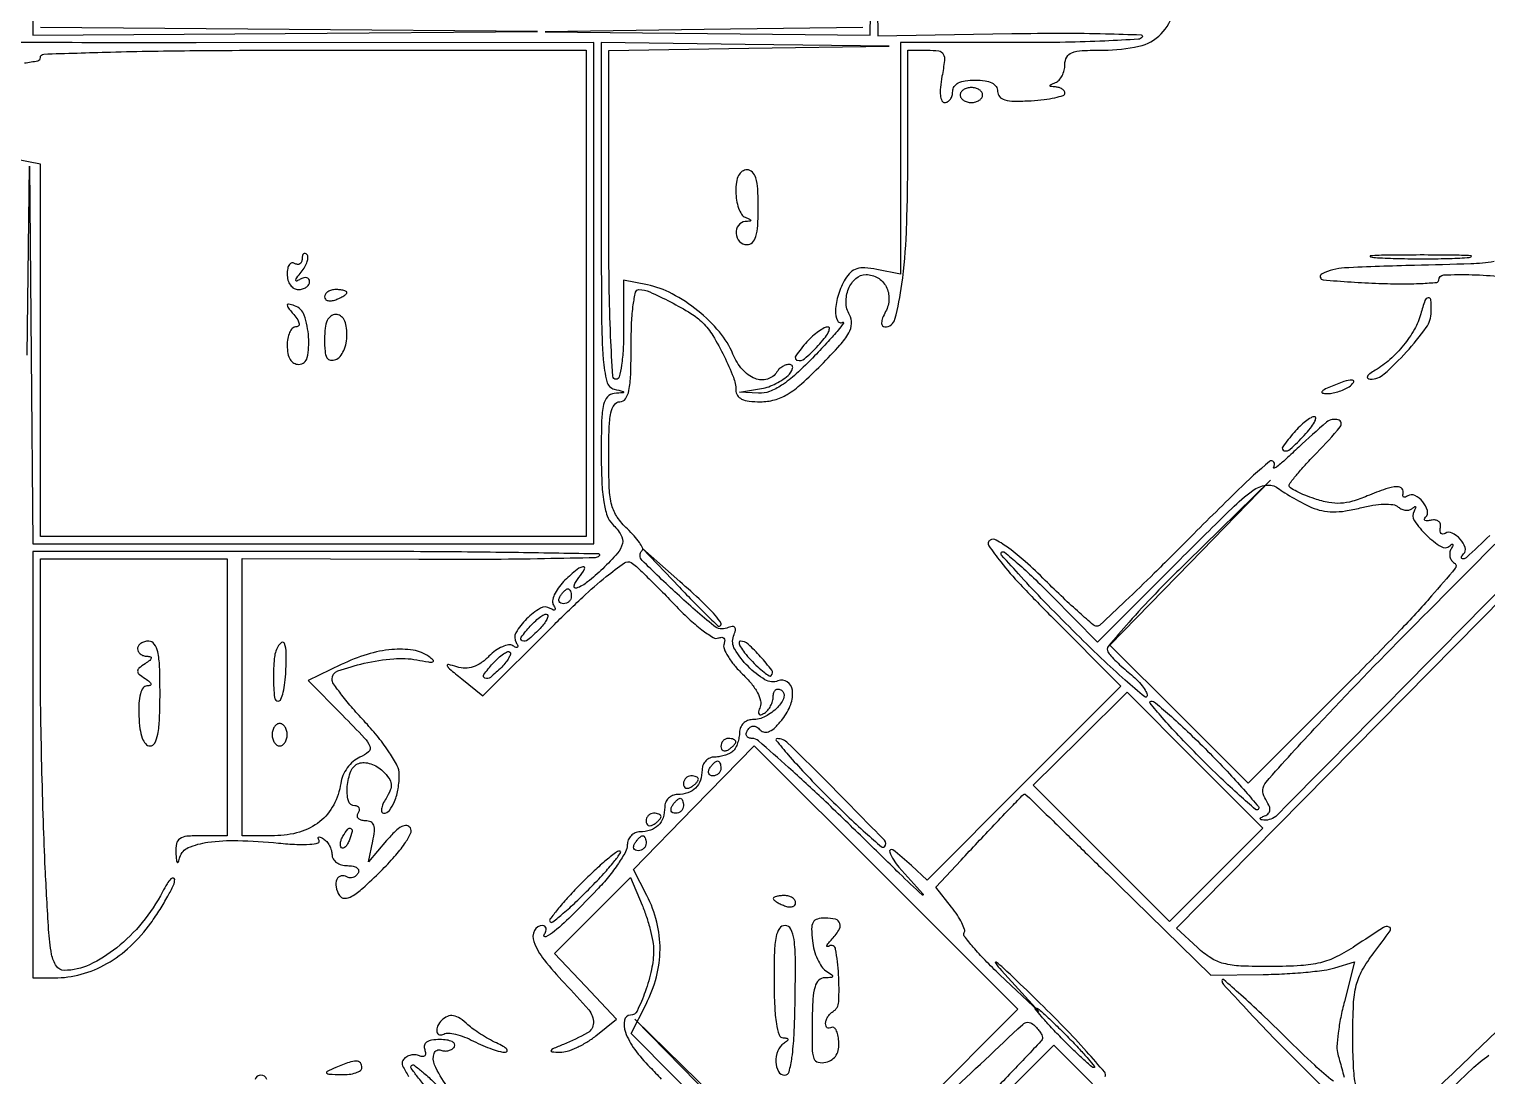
# Model space of a CAD drawing. Extents: x 23 to 255, y 40 to 184.
# Drawn here: x 157.99 to 174.48, y 122.66 to 134.5 of the extents above; entities that cross this region are included whole.
import ezdxf

# ---------------------------------------------------------------- set-up
doc = ezdxf.new("R2010")
doc.units = 0
doc.header["$MEASUREMENT"] = 0

msp = doc.modelspace()

# ---------------------------------------------------------------- linework, layer by layer
for points in [[(207.919475, 175.632891, 0.000007), (191.762556, 175.634099, 0.00002), (173.0434, 175.634494, 0.000013), (151.49745, 175.633531), (95.9364, 175.6296)], [(167.573584, 135.885059), (167.5926, 134.422019), (169.107461, 134.446859, -0.003889), (169.685667, 134.451843, -0.006751), (170.165772, 134.445765, -0.002173), (170.569518, 134.433444, -0.576257), (170.582969, 134.40825, -0.244914), (170.539709, 134.382597, -0.002301), (170.159021, 134.363438, -0.007019), (169.714822, 134.349377, -0.004402), (169.195007, 134.3448), (167.8464, 134.3448), (167.8464, 133.035615), (167.8464, 131.72643), (167.581926, 131.779325, 0.030594), (167.445736, 131.797993, 0.092156), (167.352912, 131.78786, 0.118542), (167.283509, 131.747334, 0.069782), (167.223771, 131.67146, 0.055113), (167.145699, 131.495462, 0.062582), (167.112241, 131.314066, 0.124263), (167.133699, 131.202403, 0.43552), (167.195669, 131.182404, -0.79927), (167.204262, 131.17283, -0.020724), (167.143559, 131.094375, -0.011731), (167.031051, 130.966979, -0.005174), (166.87668, 130.803657, -0.014566), (166.666865, 130.598534, -0.039429), (166.50331, 130.46998, -0.057552), (166.366175, 130.399914, -0.104465), (166.24218, 130.381276), (166.0275, 130.393952), (166.253959, 130.428598, 0.075175), (166.418393, 130.479802, 0.059047), (166.575769, 130.580654, 0.161441), (166.627481, 130.662624, 0.487222), (166.592752, 130.707, 0.080924), (166.554467, 130.700763, 0.053435), (166.513854, 130.682149, 0.052403), (166.477168, 130.654763, 0.067923), (166.4505, 130.6224, -0.184878), (166.34261, 130.54011, -0.168779), (166.202413, 130.546906, -0.120495), (166.059872, 130.649246, -0.078285), (165.953012, 130.822748, 0.076309), (165.800162, 131.073117, 0.047802), (165.554409, 131.313735, 0.047628), (165.265844, 131.504499, 0.073016), (164.984085, 131.605173), (164.7162, 131.65875), (164.7162, 131.098275, -0.013525), (164.710268, 130.87902, -0.023934), (164.691858, 130.699069, -0.021536), (164.665593, 130.564589, -0.346679), (164.6316, 130.5378, -0.397027), (164.592606, 130.574557, -0.003391), (164.569112, 131.023783, -0.008116), (164.552161, 131.60344, -0.003251), (164.547, 132.397133), (164.547, 134.256467), (166.13325, 134.281466), (167.7195, 134.306466), (166.09095, 134.325633), (164.4624, 134.3448), (164.4624, 132.405203, 0.00163), (164.466197, 131.240519, 0.017046), (164.485586, 130.76331, 0.04153), (164.525346, 130.513297, 0.275268), (164.61045, 130.426917, -0.001923), (164.709955, 130.400504, -0.339035), (164.7162, 130.392353, -0.392517), (164.709765, 130.385419, -0.002113), (164.61045, 130.378414, 0.196945), (164.533753, 130.340881, 0.128851), (164.488528, 130.251958, 0.04725), (164.467173, 130.074511, 0.006335), (164.4624, 129.697843, 0.010418), (164.469097, 129.376467, 0.029033), (164.491553, 129.152026, 0.041796), (164.530001, 128.995801, 0.115647), (164.5893, 128.900186, -0.05859), (164.685365, 128.778519, -0.194127), (164.702082, 128.679843, -0.128045), (164.646541, 128.570601, -0.020439), (164.478921, 128.396328, -0.022061), (164.308034, 128.246489, -0.080182), (164.182804, 128.175494, -0.635519), (164.15556, 128.20226, -0.088913), (164.2086, 128.2959, 0.048181), (164.275008, 128.393714, 0.658219), (164.255677, 128.418411, 0.112191), (164.169742, 128.373559, 0.020233), (164.036314, 128.250514, 0.041864), (163.974691, 128.177608, 0.05377), (163.931809, 128.101053, 0.064371), (163.912435, 128.032282, 0.176708), (163.922486, 127.983643, -0.0327), (163.941622, 127.94761, -0.311589), (163.938643, 127.931357, -0.311589), (163.92239, 127.928378, -0.0327), (163.886357, 127.947514, 0.277106), (163.773997, 127.948967, 0.06451), (163.618138, 127.828862, 0.06451), (163.498033, 127.673003, 0.277106), (163.499486, 127.560643, -0.0327), (163.518622, 127.52461, -0.311589), (163.515643, 127.508357, -0.311589), (163.49939, 127.505378, -0.0327), (163.463357, 127.524514, 0.179777), (163.414451, 127.534317, 0.063322), (163.344676, 127.51392, 0.05287), (163.26672, 127.469644, 0.040831), (163.192158, 127.406358, -0.042356), (163.101058, 127.329511, -0.074578), (163.013311, 127.285247, -0.084285), (162.924246, 127.271774, -0.070084), (162.829522, 127.286863, 0.017544), (162.733059, 127.312817, 0.606514), (162.720997, 127.29873, 0.125203), (162.746911, 127.263289, 0.004146), (162.883633, 127.152264), (163.123767, 126.960546), (163.911007, 127.744514, -0.007592), (164.252573, 128.074483, -0.018019), (164.518923, 128.306639, -0.015626), (164.724419, 128.462738, -0.30167), (164.800626, 128.465208, -0.04881), (164.860232, 128.419789, -0.005109), (164.987789, 128.298825, -0.006295), (165.136794, 128.150922, -0.005005), (165.294012, 127.98765, 0.016826), (165.451337, 127.831814, 0.024683), (165.60056, 127.706725, 0.022147), (165.727746, 127.618964, 0.235757), (165.788502, 127.613074, -0.084539), (165.825036, 127.620393, -0.209842), (165.84979, 127.610373, -0.206005), (165.859455, 127.585169, -0.081742), (165.851814, 127.548105, 0.19007), (165.852331, 127.492276, 0.040574), (165.896764, 127.403933, 0.03703), (165.968618, 127.303527, 0.027919), (166.06124, 127.204301, -0.029168), (166.161306, 127.096562, -0.049116), (166.2301, 126.994266, -0.062764), (166.264868, 126.904227, -0.153578), (166.260541, 126.834109, 0.030554), (166.243102, 126.778778, 0.216441), (166.248076, 126.751762, 0.335537), (166.268771, 126.74502, 0.05532), (166.309223, 126.764215, 0.079997), (166.3471, 126.796984, 0.053418), (166.379126, 126.844694, 0.052522), (166.400868, 126.899208, 0.068746), (166.4082, 126.952286, -0.076344), (166.415051, 126.996893, -0.156793), (166.435253, 127.025441, -0.187668), (166.465411, 127.033881, -0.114353), (166.500918, 127.021883, -0.351899), (166.529062, 126.942445, -0.110848), (166.457611, 126.827725, -0.07887), (166.318856, 126.725372, -0.118474), (166.173469, 126.68944, 0.09598), (166.11767, 126.678256, 0.095873), (166.070061, 126.64704, 0.097123), (166.037982, 126.600713, 0.10145), (166.026421, 126.546421, -0.041981), (166.020969, 126.487009, -0.035828), (166.005584, 126.426002, -0.037384), (165.983305, 126.372324, -0.079482), (165.957, 126.336, -0.079482), (165.920676, 126.309695, -0.037384), (165.866998, 126.287416, -0.035828), (165.805991, 126.272031, -0.041981), (165.746579, 126.266579, 0.098651), (165.69227, 126.255329, 0.096415), (165.645919, 126.224081, 0.096415), (165.614671, 126.17773, 0.098651), (165.603421, 126.123421, -0.075597), (165.584364, 126.004198, -0.119562), (165.530754, 125.916246, -0.119562), (165.442802, 125.862636, -0.075597), (165.323579, 125.843579, 0.098651), (165.26927, 125.832329, 0.096415), (165.222919, 125.801081, 0.096415), (165.191671, 125.75473, 0.098651), (165.180421, 125.700421, -0.075597), (165.161364, 125.581198, -0.119562), (165.107754, 125.493246, -0.119562), (165.019802, 125.439636, -0.075597), (164.900579, 125.420579, 0.102037), (164.84629, 125.408953, 0.097261), (164.799968, 125.376699, 0.095752), (164.768759, 125.328826, 0.095436), (164.757589, 125.272714, -0.125798), (164.737044, 125.194376, -0.021908), (164.656427, 125.063058, -0.022585), (164.545565, 124.914018, -0.018552), (164.414488, 124.765114, -0.008295), (164.148089, 124.493389, -0.018384), (163.934237, 124.29736, -0.067862), (163.836158, 124.234542, -0.739092), (163.816653, 124.25625, 0.0562), (163.835178, 124.29678, 0.119541), (163.837864, 124.330936, 0.186842), (163.824859, 124.353187, 0.16972), (163.799644, 124.362, 0.284348), (163.706489, 124.304363, 0.209309), (163.700272, 124.180118, 0.076288), (163.816907, 123.974005, 0.024962), (164.046985, 123.710162, -0.015441), (164.321496, 123.407206, -0.182698), (164.374075, 123.260388, -0.266619), (164.306159, 123.146735, -0.032779), (164.034843, 123.017174, 0.004573), (163.9138, 122.967543, 0.193792), (163.894341, 122.948251, 0.515958), (163.902769, 122.934375, 0.01078), (163.9971, 122.929583, 0.083219), (164.078372, 122.940775, 0.031613), (164.185594, 122.981884, 0.030242), (164.298821, 123.042247, 0.032443), (164.401181, 123.11457), (164.636062, 123.3045), (164.285744, 123.674506), (163.935426, 124.044511), (164.365222, 124.474307), (164.795017, 124.904103), (164.924809, 124.593469, -0.019994), (164.974498, 124.459755, -0.016914), (165.016474, 124.314865, -0.017247), (165.045722, 124.180072, -0.044826), (165.0546, 124.081242, -0.053751), (165.031168, 123.863901, -0.032), (164.959467, 123.6134, -0.02569), (164.868528, 123.394732, -0.288992), (164.792524, 123.3468, 0.362227), (164.724057, 123.289707, 0.135929), (164.736076, 123.155791, 0.06752), (164.840808, 122.96157, 0.039632), (165.012914, 122.760772, -0.018813), (165.140721, 122.623639, -0.054534)], [(174.514957, 128.771317, -0.001037), (174.249292, 128.521092, -0.19061), (174.214681, 128.5074, -0.158961), (174.200017, 128.512183, -0.25941), (174.194675, 128.523752, -0.133269), (174.201008, 128.541656, -0.045134), (174.218866, 128.563066, 0.286845), (174.235439, 128.63491, 0.099618), (174.179252, 128.730682, 0.095354), (174.088516, 128.799878, 0.25933), (174.010518, 128.79628, -0.116912), (173.983079, 128.787162, -0.245286), (173.962888, 128.795534, -0.168168), (173.95319, 128.821028, -0.058776), (173.956654, 128.860662, 0.115544), (173.955618, 128.901296, 0.160133), (173.935998, 128.931695, 0.141689), (173.899929, 128.946886, 0.084138), (173.853, 128.9445, -0.033369), (173.807931, 128.937598, -0.145679), (173.7818, 128.943007, -0.360613), (173.775849, 128.957684, -0.120174), (173.788816, 128.979016, 0.270995), (173.808577, 129.054475, 0.106455), (173.756517, 129.153199, 0.104146), (173.667542, 129.223094, 0.258514), (173.587518, 129.21928, -0.051666), (173.559425, 129.205698, -0.186143), (173.539888, 129.206108, -0.283543), (173.530842, 129.218537, -0.099913), (173.533654, 129.241362, 0.262708), (173.522335, 129.299572, 0.234373), (173.465168, 129.324046, 0.069854), (173.337772, 129.298829, 0.015222), (173.128181, 129.218658, -0.027089), (172.960953, 129.1592, -0.058441), (172.826515, 129.136025, -0.061098), (172.69417, 129.145051, -0.032171), (172.534445, 129.186594, -0.015587), (172.423764, 129.226989, -0.023547), (172.330448, 129.269583, -0.02024), (172.259847, 129.30961, -0.259223), (172.2456, 129.335244, -0.168818), (172.257042, 129.368165, -0.006943), (172.337177, 129.466687, -0.01141), (172.437901, 129.581631, -0.00778), (172.557353, 129.70783, 0.017439), (172.823441, 130.000054, 0.537581), (172.80044, 130.079214, 0.255539), (172.669093, 130.052744, 0.014932), (172.35383, 129.771124, -0.005066), (172.208505, 129.636059, -0.015881), (172.107137, 129.54947, -0.111191), (172.076026, 129.5343, -0.702665), (172.069862, 129.54375, 0.329646), (172.070459, 129.602444, 0.436449), (172.021367, 129.608416, 0.017746), (171.671079, 129.290182, 0.003918), (171.094529, 128.7189, -0.002895), (170.719675, 128.345949, -0.004609), (170.394288, 128.031789, -0.001197), (170.108121, 127.761847, -0.190723), (170.068089, 127.746, -0.179934), (170.02965, 127.760296, -0.003685), (169.872344, 127.898121, -0.008173), (169.690327, 128.065391, -0.005347), (169.485748, 128.26386, 0.011879), (169.25982, 128.477383, 0.026032), (169.075039, 128.627227, 0.028497), (168.931115, 128.719954, 0.273782), (168.861142, 128.718617, 0.424372), (168.847567, 128.656316, 0.022152), (168.981745, 128.473224, 0.019973), (169.204249, 128.217821, 0.006676), (169.549124, 127.862131), (170.339208, 127.068748), (169.244122, 125.971226), (168.149036, 124.873704), (167.971116, 125.040852, 0.026519), (167.761294, 125.218, 0.763601), (167.726414, 125.191144, 0.080786), (167.830369, 125.021925, 0.011761), (168.10224, 124.72155, -0.349657), (168.103367, 124.708536, -0.463066), (168.092641, 124.707274, -0.005123), (167.834326, 124.953006, -0.001311), (167.421416, 125.35605, 0.004482), (166.975642, 125.785685, 0.006943), (166.582409, 126.147721, 0.002703), (166.241008, 126.450079, 0.181819), (166.169423, 126.477, -0.092985), (166.131942, 126.484031, -0.17141), (166.108709, 126.504017, -0.174214), (166.103399, 126.533891, -0.096429), (166.116656, 126.568971, -0.078812), (166.147426, 126.604707, -0.169554), (166.180912, 126.617568, -0.148706), (166.218298, 126.607444, -0.056485), (166.261021, 126.573419, 0.163283), (166.310582, 126.548759, 0.14816), (166.367225, 126.55768, 0.085346), (166.433753, 126.605241, 0.028343), (166.513369, 126.695435, 0.07786), (166.605833, 126.860307, 0.118994), (166.625181, 127.022359, 0.220444), (166.567444, 127.11611, 0.242404), (166.462109, 127.127661, -0.232587), (166.314751, 127.141055, -0.060801), (166.123066, 127.292651, -0.060742), (165.973238, 127.486155, -0.229911), (165.960515, 127.634497, 0.034707), (165.980626, 127.700203, 0.23552), (165.972949, 127.73227, 0.272574), (165.944103, 127.742506, 0.043824), (165.884328, 127.725394, -0.271612), (165.735644, 127.750002, -0.01173), (165.321434, 128.111763, -0.011006), (164.925186, 128.490934, -0.414216), (164.925185, 128.603585, 0.32148), (164.929935, 128.632408, 0.036088), (164.894334, 128.693039, 0.033096), (164.835921, 128.766884, 0.020303), (164.758166, 128.846113, -0.053614), (164.643703, 128.979423, -0.087664), (164.582126, 129.114587, -0.053422), (164.554006, 129.30602, -0.009778), (164.547, 129.664247, -0.00792), (164.552094, 129.985847, -0.042598), (164.572481, 130.159558, -0.100128), (164.611326, 130.251039, -0.247275), (164.6739, 130.284, 0.250296), (164.736638, 130.317505, 0.098409), (164.77542, 130.4109, 0.041714), (164.795743, 130.588372, 0.007659), (164.8008, 130.9185, -0.01096), (164.806542, 131.180429, -0.023808), (164.82491, 131.38073, -0.023959), (164.851867, 131.523229, -0.34698), (164.889601, 131.553, -0.105946), (165.010751, 131.527038, -0.014265), (165.246492, 131.412948, -0.016774), (165.477407, 131.28293, -0.059832), (165.610543, 131.178343, -0.060638), (165.7252, 131.031904, -0.021708), (165.85249, 130.798752, -0.020146), (165.957407, 130.561291, -0.094215), (165.9852, 130.415101, 0.149097), (166.003083, 130.356463, 0.135391), (166.05122, 130.315119, 0.08226), (166.135681, 130.291167, 0.028052), (166.26333, 130.284, 0.066756), (166.422166, 130.305301, 0.069225), (166.567669, 130.367654, 0.047733), (166.729695, 130.487908, 0.014776), (166.949322, 130.698088, 0.010424), (167.163577, 130.924882, 0.055573), (167.263148, 131.062863, 0.11596), (167.293678, 131.167776, 0.141558), (167.270565, 131.266953, -0.12305), (167.232037, 131.408734, -0.103273), (167.260818, 131.56223, -0.11507), (167.344399, 131.679232, -0.182322), (167.458318, 131.7222, -0.135731), (167.59092, 131.685528, -0.136582), (167.68546, 131.585997, -0.129582), (167.717979, 131.44741, -0.11656), (167.680094, 131.304608, 0.028204), (167.646044, 131.231333, 0.080743), (167.633964, 131.176665, 0.171235), (167.643541, 131.143713, 0.241743), (167.670247, 131.13, 0.342201), (167.785413, 131.219274, 0.028646), (167.863252, 131.614041, 0.024748), (167.914723, 132.197972, 0.009514), (167.930528, 133.01235), (167.931, 134.2602), (168.151915, 134.2602, -0.0351), (168.280291, 134.251177, -0.234439), (168.33158, 134.21602, -0.160061), (168.345522, 134.144262, -0.014981), (168.317282, 133.9641, 0.021639), (168.299449, 133.839518, 0.052425), (168.299993, 133.746681, 0.088427), (168.3172, 133.68838, 0.284146), (168.350167, 133.668, 0.142098), (168.38389, 133.677782, 0.099718), (168.412623, 133.705277, 0.084525), (168.431979, 133.746395, 0.067936), (168.4386, 133.7949, -0.152103), (168.455697, 133.849802, -0.12651), (168.50205, 133.890075, -0.082504), (168.580552, 133.914274, -0.033607), (168.6924, 133.9218, -0.033537), (168.804534, 133.91427, -0.083073), (168.882959, 133.890023, -0.127482), (168.929156, 133.849568, -0.150618), (168.9462, 133.794271, 0.182292), (168.968569, 133.734954, 0.14566), (169.026867, 133.698383, 0.067279), (169.13659, 133.683298, 0.014856), (169.326854, 133.688521, 0.01561), (169.47277, 133.701449, 0.02517), (169.595704, 133.722541, 0.022495), (169.688585, 133.74777, 0.32581), (169.707554, 133.77375, 0.1586), (169.699527, 133.79848, 0.089385), (169.676522, 133.820524, 0.073393), (169.64229, 133.836608, 0.057476), (169.60185, 133.843879, -0.011437), (169.546573, 133.848642, -0.382689), (169.5384, 133.857756, -0.295955), (169.54603, 133.869518, -0.009076), (169.60185, 133.893229, 0.113869), (169.642316, 133.921529, 0.064373), (169.676536, 133.970997, 0.059088), (169.699723, 134.032867, 0.060204), (169.7076, 134.09805, -0.125098), (169.728892, 134.181821, -0.181698), (169.785971, 134.231233, -0.07753), (169.902507, 134.25477, -0.011136), (170.146297, 134.2602, 0.055042), (170.546171, 134.304354, 0.144139), (170.79634, 134.44306, 0.142365), (170.933285, 134.696493, 0.053195)], [(157.969417, 130.81275), (157.993539, 132.9489), (158.013169, 130.81275), (158.0328, 128.6766), (161.2053, 128.6766), (164.3778, 128.6766), (164.3778, 131.510892), (164.3778, 134.345184), (159.881635, 134.343257, -0.000918), (158.154571, 134.345687, -0.001508), (156.693283, 134.354832, -0.00013)], [(157.937625, 134.11497, 0.018508), (158.089241, 134.140928, 0.354925), (158.1174, 134.1756, -0.404658), (158.156295, 134.215789, -0.001336), (158.910525, 134.238471, -0.004969), (159.86753, 134.255174, -0.001878), (161.2053, 134.2602), (164.2932, 134.2602), (164.2932, 131.5107), (164.2932, 128.7612), (161.2053, 128.7612), (158.1174, 128.7612), (158.1174, 130.866785), (158.1174, 132.97237), (157.829882, 133.026308, -0.064403)], [(174.562849, 131.869213, -0.031798), (174.30004, 131.843383, -0.003112), (173.66265, 131.825422, 0.006482), (172.872334, 131.797821, 0.105176), (172.616602, 131.730487, 0.756099), (172.629725, 131.662625, 0.011063), (173.260999, 131.622892, 0.008777), (173.520569, 131.616874, 0.01464), (173.739071, 131.622044, 0.008326), (173.915477, 131.634339, 0.390077), (173.937799, 131.65875, -0.403415), (173.995108, 131.718595, -0.017038), (174.317088, 131.720549, -0.018495), (174.6412, 131.699456, -0.232891)], [(172.999166, 122.546772, -0.032404), (172.972932, 122.776162, -0.012181), (172.964934, 123.099585, -0.010972), (172.972971, 123.471996, -0.050106), (173.003929, 123.686023, -0.06892), (173.071951, 123.855639, -0.033158), (173.201655, 124.051335, 0.006466), (173.38834, 124.302769, 0.492896), (173.375857, 124.344577, 0.237814), (173.310642, 124.337888, 0.00386), (172.992821, 124.131075, -0.030089), (172.7827, 124.009525, -0.055893), (172.598131, 123.941605, -0.04536), (172.378647, 123.908369, -0.013872), (172.042884, 123.897659, -0.011058), (171.698085, 123.903857, -0.053), (171.503814, 123.932421, -0.07922), (171.358864, 123.995421, -0.044729), (171.206806, 124.112828), (170.971711, 124.330487), (174.409899, 127.814844), (177.848088, 131.2992)], [(170.16225, 122.652768, 0.32665), (170.158362, 122.702599, 0.00479), (169.952682, 122.937628, 0.010915), (169.697809, 123.211046, 0.006726), (169.38672, 123.522014, 0.002717), (169.091601, 123.806082, 0.016113), (168.931809, 123.948698, 0.869593), (168.92203, 123.939857, 0.035302), (168.989232, 123.8544), (169.4115, 123.3891), (168.97115, 123.805177, -0.010762), (168.805049, 123.96903, -0.017168), (168.671123, 124.116782, -0.011325), (168.570209, 124.241735, -0.312158), (168.568147, 124.281683, 0.225019), (168.572241, 124.318447, 0.031317), (168.54198, 124.39116, 0.03082), (168.492417, 124.478004, 0.021576), (168.426623, 124.569511), (168.247752, 124.796909), (168.533526, 125.101638, -0.000612), (168.906772, 125.498666, -0.003592), (169.104513, 125.705495, -0.001463), (169.239238, 125.843589, -0.291319), (169.257189, 125.847751, -0.108172), (169.26784, 125.841153, -0.000047), (169.573971, 125.5442, -0.000703), (169.913865, 125.213504, -0.000428), (170.314689, 124.821759), (171.3573, 123.801018), (171.9495, 123.808195, 0.009912), (172.1925, 123.815959, 0.010169), (172.432936, 123.833326, 0.009964), (172.640715, 123.856772, 0.041584), (172.763639, 123.883669), (172.985578, 123.951966), (172.869457, 123.504307, 0.01547), (172.828106, 123.321847, 0.017284), (172.799852, 123.143785, 0.016812), (172.786223, 122.991364, 0.082242), (172.795568, 122.905624, -0.001026), (172.815375, 122.834228, -0.0005), (172.840371, 122.743048, -0.000496), (172.866184, 122.648148, -0.000718)], [(172.745334, 122.600498, -0.023138), (172.534157, 122.781188, -0.006018), (172.211986, 123.091132, 0.004399), (171.932785, 123.361484, 0.007873), (171.697987, 123.577931, 0.00349), (171.50295, 123.749693, 0.643032), (171.4842, 123.741142, 0.188299), (171.501638, 123.696481, 0.001579), (171.759537, 123.418329, 0.005298), (172.062224, 123.100748, 0.003353), (172.421519, 122.736601), (173.358838, 121.799282)], [(168.380439, 122.441244, -0.002124), (169.230312, 123.24416, -0.377965), (169.344506, 123.247588, -0.030746), (169.386334, 123.208293, -0.03363), (169.421695, 123.165264, -0.035792), (169.446489, 123.124741, -0.119959), (169.4538, 123.094709, -0.192081), (169.437084, 123.052802, -0.000889), (169.106471, 122.705549, -0.003967), (168.724681, 122.312264, -0.002475)], [(174.702462, 123.271229, -0.0021), (174.003771, 122.602056, -0.000254), (173.379004, 122.009298, -0.191958)], [(162.718528, 122.54596, -0.058407), (162.577278, 122.786758, -0.185907), (162.571349, 122.914992, -0.427454), (162.649694, 122.952017, 0.078835), (162.692985, 122.942832, 0.07711), (162.737341, 122.947381, 0.081889), (162.775928, 122.964591, 0.108999), (162.8026, 122.992058, 0.279312), (162.802866, 123.022215, 0.147547), (162.774286, 123.048411, 0.076635), (162.715972, 123.066192, 0.035762), (162.636964, 123.07185, 0.034357), (162.544075, 123.06546, 0.110441), (162.486355, 123.043908, 0.195647), (162.461475, 123.008084, 0.147819), (162.464998, 122.959833, -0.067092), (162.475276, 122.916414, -0.229896), (162.465512, 122.889952, -0.222964), (162.438338, 122.880747, -0.063652), (162.393949, 122.891576, 0.088192), (162.345796, 122.900861, 0.079593), (162.295537, 122.893557, 0.081162), (162.250926, 122.87117, 0.097843), (162.219061, 122.836872, 0.25663), (162.215865, 122.774449, 0.034033), (162.283858, 122.655503, 0.030747)], [(173.985559, 122.421821, -0.006658), (174.311423, 122.737001, -0.034375), (174.505332, 122.895967, -0.074534)], [(160.680102, 122.622375, 0.319194), (160.6131, 122.67, 0.32432), (160.545804, 122.621218, 0.052212)]]:
    msp.add_lwpolyline(points, format="xyb")
for points in [[(158.0328, 137.6865), (158.0328, 134.4294), (160.88805, 134.44937), (163.7433, 134.46934), (160.93035, 134.492811), (158.1174, 134.516281)], [(167.4234, 134.517365), (165.62565, 134.492758), (163.8279, 134.468151), (165.665952, 134.448775), (167.504005, 134.4294), (167.529286, 135.88875)], [(168.715721, 122.143486), (169.583656, 123.008467), (170.453142, 122.136012)]]:
    msp.add_lwpolyline(points)
for points in [[(180.352253, 134.048795, -0.142576), (180.238188, 133.837848, -0.000126), (176.186198, 129.73526, -0.000089), (172.108125, 125.609816, -0.219245), (171.957085, 125.553079, -0.045654), (171.925281, 125.558328, -0.402366), (171.918494, 125.569376, -0.221757), (171.929378, 125.583674, -0.0246), (171.967599, 125.601412, 0.097908), (172.011945, 125.630498, 0.199842), (172.027893, 125.668157, 0.116685), (172.015583, 125.721645, 0.024935), (171.968847, 125.805516, -0.331246), (171.983375, 125.983395, -0.008184), (172.566552, 126.625162, -0.007029), (173.598999, 127.694113, -0.000709), (176.096148, 130.200738, -0.00139), (177.868029, 131.964468, -0.003282), (179.20123, 133.266961, -0.000637), (180.297575, 134.321384, -0.588074), (180.352253, 134.304555, -0.032394), (180.360763, 134.24597, -0.019874), (180.363536, 134.176232, -0.019895), (180.360769, 134.1067, -0.033234)], [(168.5232, 133.7526, 0.148195), (168.532977, 133.720337, 0.098894), (168.560477, 133.692851, 0.082425), (168.601586, 133.674319, 0.064853), (168.6501, 133.668, 0.064853), (168.698614, 133.674319, 0.082425), (168.739723, 133.692851, 0.098894), (168.767223, 133.720337, 0.148195), (168.777, 133.7526, 0.148195), (168.767223, 133.784863, 0.098894), (168.739723, 133.812349, 0.082425), (168.698614, 133.830881, 0.064853), (168.6501, 133.8372, 0.064853), (168.601586, 133.830881, 0.082425), (168.560477, 133.812349, 0.098894), (168.532977, 133.784863, 0.148195)], [(165.9852, 132.65985, 0.039935), (165.993005, 132.562279, 0.047701), (166.016264, 132.473048, 0.054536), (166.050333, 132.40416, 0.156004), (166.09095, 132.370429, -0.009076), (166.14677, 132.346718, -0.295955), (166.1544, 132.334956, -0.382689), (166.146227, 132.325842, -0.011437), (166.09095, 132.321079, 0.221736), (166.013615, 132.278883, 0.180916), (165.987569, 132.18725, 0.170439), (166.027729, 132.096995, 0.206489), (166.1121, 132.0606, 0.200296), (166.171913, 132.085562, 0.122766), (166.211505, 132.15225, 0.058865), (166.233142, 132.275443, 0.014068), (166.239, 132.4836, 0.014068), (166.233142, 132.691757, 0.058865), (166.211505, 132.81495, 0.122766), (166.171913, 132.881638, 0.200296), (166.1121, 132.9066, 0.150115), (166.057547, 132.889844, 0.125599), (166.017227, 132.844325, 0.083578), (165.992845, 132.767746, 0.035383)], [(161.0784, 131.900507, -0.089607), (161.071967, 131.864898, -0.168389), (161.053549, 131.842633, -0.176926), (161.026054, 131.83718, -0.100119), (160.9938, 131.8491, 0.202618), (160.961811, 131.854058, 0.181468), (160.934051, 131.834858, 0.104212), (160.915252, 131.790269, 0.047867), (160.9092, 131.727193, 0.068368), (160.918515, 131.659389, 0.089375), (160.945758, 131.603182, 0.104647), (160.98685, 131.56621, 0.131786), (161.0361, 131.553, 0.06887), (161.084603, 131.559713, 0.085131), (161.125723, 131.579318, 0.099915), (161.153218, 131.608428, 0.140337), (161.163, 131.642593, 0.146934), (161.15435, 131.671391, 0.188594), (161.131936, 131.687205, 0.132816), (161.097748, 131.686437, 0.063696), (161.05725, 131.668653, -0.043872), (161.017988, 131.649527, -0.573559), (161.007807, 131.65769, -0.123824), (161.01977, 131.686547, -0.010573), (161.069306, 131.750305, 0.038806), (161.110419, 131.809875, 0.054717), (161.136539, 131.868808, 0.068722), (161.14511, 131.918549, 0.207612), (161.132756, 131.949844, 0.128035), (161.112139, 131.961944, 0.258825), (161.094367, 131.957773, 0.157415), (161.082187, 131.936573, 0.052353)], [(173.242965, 131.913276, 0.008711), (173.481789, 131.903926, 0.005503), (173.760657, 131.90094, 0.005525), (174.034877, 131.904052, 0.010124), (174.258165, 131.913581, 0.088327), (174.30306, 131.924524, 0.788092), (174.301164, 131.93498, 0.011688), (174.09054, 131.941971, 0.002526), (173.7261, 131.943703, 0.002432), (173.362389, 131.941825, 0.013217), (173.165409, 131.93464, 0.86599), (173.164578, 131.92434, 0.041857)], [(161.3322, 131.471055, 0.184534), (161.342562, 131.443934, 0.147206), (161.369477, 131.427486, 0.100118), (161.410509, 131.425158, 0.055937), (161.4591, 131.437806, 0.02136), (161.507708, 131.458882, 0.030395), (161.548723, 131.481965, 0.030693), (161.57863, 131.503989, 0.222225), (161.586, 131.519751, 0.289661), (161.577871, 131.532605, 0.046727), (161.548723, 131.543233, 0.039339), (161.50773, 131.550591, 0.024748), (161.4591, 131.553, 0.062722), (161.410579, 131.546889, 0.08088), (161.369477, 131.528929, 0.098158), (161.341971, 131.502307, 0.152681)], [(173.7346, 131.27805, -0.062888), (173.662473, 131.104061, -0.040735), (173.539277, 130.923992, -0.039947), (173.384557, 130.761629, -0.051113), (173.217453, 130.640427, 0.02562), (173.15795, 130.601731, 0.109856), (173.1301, 130.57024, 0.371052), (173.134277, 130.550179, 0.159346), (173.162103, 130.540373, 0.189724), (173.319743, 130.598307, 0.026518), (173.571405, 130.847369, 0.027729), (173.795505, 131.123294, 0.157965), (173.853, 131.300739, 0.021033), (173.847181, 131.439001, 0.445377), (173.817959, 131.461155, 0.269532), (173.780923, 131.42894, 0.015248)], [(160.983009, 131.270658, -0.026659), (161.028498, 131.209147, -0.108984), (161.045038, 131.166039, -0.268914), (161.035046, 131.140739, -0.16889), (161.004159, 131.13, 0.208094), (160.967855, 131.114207, 0.082217), (160.937094, 131.067872, 0.062651), (160.916169, 130.999469, 0.042958), (160.9092, 130.9185, 0.046657), (160.917622, 130.828446, 0.093141), (160.943551, 130.762036, 0.12475), (160.985624, 130.721678, 0.129815), (161.041207, 130.707, 0.353304), (161.136065, 130.783588, 0.071052), (161.15248, 131.016131, 0.063835), (161.102947, 131.261883, 0.236443), (160.9938, 131.369868, 0.019895), (160.925164, 131.389301, 0.452153), (160.910266, 131.378818, 0.194432), (160.917824, 131.352106, 0.00757)], [(161.3322, 130.991655, 0.020046), (161.337717, 130.854105, 0.106099), (161.359271, 130.78229, 0.233226), (161.39904, 130.754521, 0.130152), (161.4591, 130.761006, 0.132624), (161.507737, 130.796477, 0.062724), (161.548748, 130.863115, 0.055612), (161.576586, 130.948461, 0.05109), (161.586, 131.040351, 0.040082), (161.578059, 131.139253, 0.085897), (161.553214, 131.211409, 0.122924), (161.512776, 131.255024, 0.145659), (161.4591, 131.271, 0.159429), (161.403088, 131.252674, 0.128703), (161.362958, 131.203293, 0.078494), (161.339344, 131.117882, 0.028275)], [(166.788431, 130.960281, 0.028291), (166.663082, 130.804955, 0.507759), (166.680166, 130.752921, 0.264274), (166.761724, 130.769696, 0.02426), (166.916113, 130.918834, 0.020475), (166.986315, 130.999975, 0.046058), (167.030888, 131.06797, 0.097668), (167.044287, 131.112306, 0.443446), (167.028259, 131.13, 0.124197), (166.985063, 131.119102, 0.030408), (166.922237, 131.080145, 0.029283), (166.853564, 131.025244, 0.025576)], [(172.7109, 130.4532, 0.014925), (172.639678, 130.420043, 0.152377), (172.616535, 130.397693, 0.491407), (172.623307, 130.382243, 0.051935), (172.6686, 130.375842, 0.053798), (172.72637, 130.379942, 0.029384), (172.7955, 130.396647, 0.028934), (172.864528, 130.422135, 0.040566), (172.9224, 130.4532, 0.095694), (172.974694, 130.503357, 0.608383), (172.961857, 130.528155, 0.081911), (172.864318, 130.512068, 0.019739)], [(172.300644, 129.937558, 0.019589), (172.172354, 129.77527, 0.518209), (172.187449, 129.730688, 0.265434), (172.258052, 129.747278, 0.016731), (172.415113, 129.903634, 0.019113), (172.485694, 129.984764, 0.042217), (172.531559, 130.05277, 0.08492), (172.54741, 130.097643, 0.464963), (172.532949, 130.1148, 0.134295), (172.492234, 130.103664, 0.02945), (172.431484, 130.062735, 0.028644), (172.364655, 130.005407, 0.024106)], [(172.4994, 129.089759, 0.052686), (172.615623, 129.052794, 0.04819), (172.740586, 129.039452, 0.041476), (172.881992, 129.049772, 0.024303), (173.04831, 129.08424, -0.022242), (173.193252, 129.114902, -0.035372), (173.319416, 129.126704, -0.041921), (173.419307, 129.12058, -0.137787), (173.479094, 129.093961, 0.072925), (173.519975, 129.069058, 0.077884), (173.565376, 129.057655, 0.085952), (173.608176, 129.061122, 0.121528), (173.641698, 129.079184, -0.031103), (173.665638, 129.098303, -0.453555), (173.674947, 129.096025, -0.234722), (173.6752, 129.082082, -0.018766), (173.657671, 129.048447, 0.285641), (173.661894, 128.938782, 0.05133), (173.799255, 128.77488, 0.052902), (173.963847, 128.645817, 0.335964), (174.06319, 128.654676, -0.035074), (174.087191, 128.673577, -0.484959), (174.096333, 128.670687, -0.205385), (174.09565, 128.655028, -0.017903), (174.076684, 128.618996, 0.095459), (174.062086, 128.576376, 0.093988), (174.06425, 128.531137, 0.095193), (174.082736, 128.490294, 0.100935), (174.114741, 128.460192, -0.456472), (174.124236, 128.401643, -0.006118), (173.856461, 128.088783, -0.011195), (173.493922, 127.693749, -0.004896), (172.996512, 127.185594), (171.782982, 125.969895), (170.998946, 126.750671), (170.21491, 127.531447), (171.124505, 128.463573), (172.0341, 129.3957), (171.086797, 128.470976, 0.007301), (170.727599, 128.109948, 0.011803), (170.433927, 127.791312, 0.005583), (170.199285, 127.518256, 0.321736), (170.194518, 127.455776, 0.049096), (170.228221, 127.410932, 0.013066), (170.290462, 127.346584, 0.01312), (170.365439, 127.276781, 0.013176), (170.443871, 127.21111, -0.028396), (170.51825, 127.144879, -0.032517), (170.581116, 127.073419, -0.034414), (170.625477, 127.006832, -0.130455), (170.6382, 126.958897, -0.637418), (170.611404, 126.946418, -0.005634), (170.390491, 127.136448, -0.009986), (170.118479, 127.385633, -0.005479), (169.794937, 127.700974, -0.004554), (169.474533, 128.026043, -0.007585), (169.211396, 128.306308, -0.002298), (168.991673, 128.549802, -0.397943), (168.992571, 128.581971, -0.386732), (169.023718, 128.583448, -0.005787), (169.174716, 128.455684, -0.012141), (169.352215, 128.29423, -0.007305), (169.555206, 128.094626), (170.076941, 127.566381), (171.0107, 128.50014, -0.002894), (171.594695, 129.077414, -0.035671), (171.83341, 129.279508, -0.122008), (171.983789, 129.341038, -0.196851), (172.116179, 129.308196, 0.018298), (172.197161, 129.25335, 0.010161), (172.299585, 129.192178, 0.010123), (172.405932, 129.13438, 0.016093)], [(158.0328, 126.1809), (158.0328, 123.7698), (158.276268, 123.7698, 0.067202), (158.579539, 123.810745, 0.062234), (158.869702, 123.930939, 0.058755), (159.135585, 124.126592, 0.049097), (159.367075, 124.390041, 0.013521), (159.471413, 124.543947, 0.017105), (159.558975, 124.691856, 0.01526), (159.623379, 124.818709, 0.117847), (159.636813, 124.88343, 0.388231), (159.621683, 124.899014, 0.217777), (159.595117, 124.888732, 0.054038), (159.551431, 124.832984, 0.017889), (159.499626, 124.7427, -0.049666), (159.270031, 124.395614, -0.053229), (158.981219, 124.109459, -0.05895), (158.67349, 123.917959, -0.110165), (158.388517, 123.8544, -0.250735), (158.2987, 123.902462, -0.101235), (158.244652, 124.03533, -0.031224), (158.210178, 124.316214, -0.002944), (158.172816, 125.009876, -0.003811), (158.151562, 125.53696, -0.002216), (158.133678, 126.16992, -0.002215), (158.121378, 126.804363, -0.003739), (158.1174, 127.336376), (158.1174, 128.5074), (159.1749, 128.5074), (160.2324, 128.5074), (160.2324, 126.9423), (160.2324, 125.3772), (159.9363, 125.3772, 0.020614), (159.773526, 125.370486, 0.126755), (159.694915, 125.343155, 0.198098), (159.657611, 125.287787, 0.063402), (159.650014, 125.18685, 0.008761), (159.655898, 125.101744, 0.165458), (159.666518, 125.077608, 0.562711), (159.679358, 125.080167, 0.022331), (159.696836, 125.135822, -0.233492), (159.790109, 125.242512, -0.063368), (160.012672, 125.303405, -0.042212), (160.349934, 125.322352, -0.016768), (160.813132, 125.293696, 0.011573), (161.017497, 125.278921, 0.028993), (161.166955, 125.280257, 0.046085), (161.258441, 125.294929, 0.505845), (161.270289, 125.324331, -0.064858), (161.258563, 125.350306, -0.393791), (161.264493, 125.362401, -0.201333), (161.284063, 125.361762, -0.030909), (161.319129, 125.342979, -0.078175), (161.356503, 125.31088, -0.05336), (161.388109, 125.264536, -0.052739), (161.409568, 125.211815, -0.070406), (161.4168, 125.160707, 0.141523), (161.430227, 125.114219, 0.099785), (161.467969, 125.07461, 0.084723), (161.524412, 125.047929, 0.068239), (161.590993, 125.0388, -0.048138), (161.654345, 125.032687, -0.106696), (161.698722, 125.013662, -0.184801), (161.717506, 124.985471, -0.196428), (161.712047, 124.95282, -0.08344), (161.686235, 124.923394, -0.092847), (161.653101, 124.905333, -0.100558), (161.617894, 124.901321, -0.117181), (161.586, 124.9119, 0.197259), (161.518862, 124.923014, 0.243767), (161.471147, 124.882524, 0.147128), (161.462872, 124.797272, 0.089784), (161.500154, 124.702415, 0.259731), (161.55796, 124.670158, 0.133167), (161.640571, 124.69249, 0.052134), (161.765727, 124.784313, 0.010286), (161.968252, 124.975924, 0.016656), (162.12521, 125.141329, 0.031609), (162.238123, 125.28601, 0.036223), (162.305936, 125.402526, 0.257537), (162.30282, 125.46549, 0.229767), (162.261745, 125.491559, 0.151915), (162.205824, 125.480938, 0.072151), (162.131231, 125.426177, 0.021704), (162.035022, 125.32292), (161.828564, 125.0811), (161.878094, 125.31375, 0.025981), (161.89635, 125.428474, 0.113548), (161.888161, 125.49624, 0.199534), (161.854589, 125.532985, 0.109588), (161.794119, 125.5464, -0.065153), (161.746822, 125.552589, -0.137237), (161.71519, 125.571251, -0.191343), (161.70393, 125.598889, -0.141522), (161.7129, 125.631, 0.082592), (161.726141, 125.663326, 0.161196), (161.723509, 125.690749, 0.182303), (161.705621, 125.708977, 0.108972), (161.675593, 125.7156, -0.341781), (161.601872, 125.772658, -0.086386), (161.588746, 125.934118, -0.074089), (161.631333, 126.108796, -0.207229), (161.71946, 126.195124, -0.108493), (161.780842, 126.204417, -0.062004), (161.854793, 126.190216, -0.057516), (161.929346, 126.156162, -0.060577), (161.992756, 126.106501, -0.040255), (162.060956, 126.026337, -0.128479), (162.086083, 125.961343, -0.128419), (162.076212, 125.892345, -0.0402), (162.027779, 125.798832, 0.03129), (161.992942, 125.734404, 0.066258), (161.976158, 125.680301, 0.12812), (161.979202, 125.645142, 0.317457), (161.999232, 125.631, 0.231962), (162.065849, 125.663663, 0.068752), (162.124033, 125.764866, 0.05498), (162.164626, 125.90893, 0.041222), (162.1782, 126.073296, 0.12235), (162.155269, 126.165604, 0.023144), (162.066369, 126.316204, 0.02348), (161.943246, 126.486322, 0.019648), (161.7975, 126.654952, -0.009683), (161.651658, 126.817051, -0.013677), (161.528631, 126.967353, -0.009783), (161.433132, 127.09588, -0.156114), (161.4168, 127.146915, -0.319171), (161.483715, 127.241063, -0.027762), (161.782361, 127.326773, -0.033886), (162.114594, 127.379105, -0.070713), (162.375629, 127.365334, 0.007862), (162.507439, 127.341597, 0.103213), (162.556738, 127.343731, 0.572829), (162.562046, 127.36209, 0.050843), (162.5166, 127.401171, 0.113341), (162.335216, 127.474235, 0.061712), (162.094012, 127.482426, 0.052321), (161.815179, 127.42768, 0.038124), (161.520976, 127.311999), (161.148731, 127.131799), (161.535309, 126.739319, -0.004836), (161.783977, 126.481922, -0.091453), (161.844802, 126.388284, -0.323059), (161.829982, 126.325349, -0.075416), (161.732793, 126.26387, 0.074388), (161.657012, 126.216149, 0.056005), (161.589915, 126.143897, 0.055583), (161.540032, 126.05787, 0.070157), (161.515134, 125.9694, -0.090398), (161.435673, 125.725178, -0.101848), (161.277277, 125.536305, -0.096048), (161.048839, 125.417833, -0.071854), (160.767553, 125.3772), (160.4016, 125.3772), (160.4016, 126.945069), (160.4016, 128.512937), (162.397948, 128.504316, 0.002267), (163.166745, 128.504482, 0.003646), (163.822013, 128.512373, 0.000751), (164.396827, 128.524351, 0.193113), (164.442448, 128.543848, 0.662252), (164.434479, 128.563544, 0.000324), (163.527966, 128.577855, 0.002386), (162.496554, 128.588547, 0.001398), (161.2617, 128.592), (158.0328, 128.592)], [(165.34752, 128.18638, 0.003491), (165.510711, 128.017573, 0.005517), (165.653235, 127.875362, 0.001672), (165.778082, 127.754322, 0.194025), (165.79872, 127.746, 0.574155), (165.817479, 127.778134, 0.052464), (165.750526, 127.87215, 0.024142), (165.600281, 128.026495, 0.006746), (165.3507, 128.253058), (164.9277, 128.626761)], [(164.124, 128.0844, -0.105053), (164.117142, 128.05212, -0.099167), (164.097682, 128.024651, -0.09642), (164.068607, 128.00624, -0.093332), (164.034407, 127.9998, -0.108972), (164.004379, 128.006423, -0.182303), (163.986491, 128.024651, -0.161196), (163.983859, 128.052074, -0.082592), (163.9971, 128.0844, -0.029505), (164.019857, 128.116783, -0.035638), (164.044986, 128.144149, -0.038439), (164.068865, 128.163455, -0.151918), (164.086693, 128.169, -0.210953), (164.100959, 128.162701, -0.081139), (164.113041, 128.144149, -0.061769), (164.121264, 128.116789, -0.042167)], [(163.759414, 127.707729, -0.021814), (163.631735, 127.59073, -0.273361), (163.569657, 127.580426, -0.493696), (163.557533, 127.621901, -0.025702), (163.659169, 127.746519, -0.0226), (163.720843, 127.808768, -0.036839), (163.779039, 127.854988, -0.042906), (163.826971, 127.881912, -0.312473), (163.851553, 127.877447, -0.272484), (163.857701, 127.853701, -0.05472), (163.840488, 127.811591, -0.044001), (163.806765, 127.76071, -0.028042)], [(159.2172, 127.4922, 0.123684), (159.225331, 127.459833, 0.099425), (159.248264, 127.432071, 0.089546), (159.282553, 127.41318, 0.07833), (159.32295, 127.406305, -0.067648), (159.361511, 127.400582, -0.403287), (159.370715, 127.384569, -0.166561), (159.354544, 127.35962, -0.021186), (159.3018, 127.321705, 0.02521), (159.232878, 127.271314, 0.226004), (159.2172, 127.2384, 0.226004), (159.232878, 127.205486, 0.02521), (159.3018, 127.155095, -0.021843), (159.353858, 127.11757, -0.16415), (159.370203, 127.092465, -0.401115), (159.361165, 127.076352, -0.071207), (159.323559, 127.070495, 0.238602), (159.279489, 127.047509, 0.089595), (159.248779, 126.982759, 0.054333), (159.232255, 126.877428, 0.021555), (159.231678, 126.7308, 0.02337), (159.244265, 126.584617, 0.056201), (159.270574, 126.479351, 0.089332), (159.308832, 126.414852, 0.217648), (159.357969, 126.3924, 0.280287), (159.411397, 126.424904, 0.072401), (159.445813, 126.52436, 0.03773), (159.465598, 126.698428, 0.009438), (159.471, 126.9846, 0.008455), (159.465831, 127.290274, 0.044348), (159.445318, 127.45695, 0.103378), (159.406356, 127.544876, 0.241448), (159.3441, 127.5768, 0.064853), (159.295586, 127.570481, 0.082425), (159.254477, 127.551949, 0.098894), (159.226977, 127.524463, 0.148195)], [(160.802043, 127.51335, 0.096082), (160.763267, 127.379669, 0.025686), (160.754505, 127.157326, 0.01876), (160.765246, 126.940459, 0.388954), (160.809387, 126.9, 0.306374), (160.838204, 126.919486, 0.033662), (160.864185, 126.999405, 0.031955), (160.884428, 127.108703, 0.020023), (160.894722, 127.2384, 0.012226), (160.897779, 127.446144, 0.079008), (160.880365, 127.549184, 0.48268), (160.846451, 127.561422, 0.136793)], [(166.154087, 127.365634, 0.015565), (166.232585, 127.287123, 0.025656), (166.304158, 127.226463, 0.023493), (166.363093, 127.185729, 0.349017), (166.386391, 127.188391, 0.373241), (166.390698, 127.248997, 0.022533), (166.265413, 127.401239, 0.025342), (166.123977, 127.542985, 0.186059), (166.036251, 127.5768, 0.464963), (166.02179, 127.559643, 0.08492), (166.037641, 127.51477, 0.042217), (166.083506, 127.446764, 0.019113)], [(163.336414, 127.284729, -0.021814), (163.208735, 127.16773, -0.273361), (163.146657, 127.157426, -0.493696), (163.134533, 127.198901, -0.025702), (163.236169, 127.323519, -0.0226), (163.297843, 127.385768, -0.036839), (163.356039, 127.431988, -0.042906), (163.403971, 127.458912, -0.312473), (163.428553, 127.454447, -0.272484), (163.434701, 127.430701, -0.05472), (163.417488, 127.388591, -0.044001), (163.383765, 127.33771, -0.028042)], [(171.349948, 126.306029, -0.006302), (171.571357, 126.076565, -0.010473), (171.751387, 125.877002, -0.004336), (171.896646, 125.706066, -0.388178), (171.895273, 125.675473, -0.392553), (171.864654, 125.674332, -0.003798), (171.682941, 125.833217, -0.009787), (171.471508, 126.028474, -0.005882), (171.227942, 126.267975, -0.006062), (170.992916, 126.510387, -0.011191), (170.808782, 126.713911, -0.007189), (170.672023, 126.876718, -0.638467), (170.682617, 126.89853, -0.173656), (170.734361, 126.878954, -0.005123), (170.91267, 126.723877, -0.009684), (171.119854, 126.532622, -0.006462)], [(160.74, 126.5193, 0.064853), (160.746319, 126.470786, 0.082425), (160.764851, 126.429677, 0.098894), (160.792337, 126.402177, 0.148195), (160.8246, 126.3924, 0.148195), (160.856863, 126.402177, 0.098894), (160.884349, 126.429677, 0.082425), (160.902881, 126.470786, 0.064853), (160.9092, 126.5193, 0.064853), (160.902881, 126.567814, 0.082425), (160.884349, 126.608923, 0.098894), (160.856863, 126.636423, 0.148195), (160.8246, 126.6462, 0.148195), (160.792337, 126.636423, 0.098894), (160.764851, 126.608923, 0.082425), (160.746319, 126.567814, 0.064853)], [(168.076929, 122.314681), (166.978205, 121.214181), (165.910653, 122.25934), (164.8431, 123.3045), (165.89933, 122.22585, -0.00376), (166.298452, 121.812077, -0.006659), (166.620426, 121.464053, -0.002491), (166.881682, 121.171084, -0.645936), (166.870908, 121.1472, -0.186412), (166.815307, 121.168676, -0.002167), (166.519311, 121.439773, -0.006229), (166.179739, 121.761431, -0.003983), (165.792856, 122.143194), (164.799456, 123.139188), (164.969328, 123.472382, 0.054076), (165.086381, 123.78015, 0.061913), (165.127697, 124.092006, 0.062734), (165.091297, 124.401011, 0.057897), (164.979212, 124.7004), (164.827351, 124.9965), (165.510661, 125.694956), (166.193971, 126.393412), (167.684812, 124.904297), (169.175653, 123.415182)], [(165.816, 126.387407, 0.108972), (165.822623, 126.357379, 0.182303), (165.840851, 126.339491, 0.161196), (165.868274, 126.336859, 0.082592), (165.9006, 126.3501, 0.029505), (165.932983, 126.372857, 0.035638), (165.960349, 126.397986, 0.038439), (165.979655, 126.421865, 0.151918), (165.9852, 126.439693, 0.210953), (165.978901, 126.453959, 0.081139), (165.960349, 126.466041, 0.061769), (165.932989, 126.474264, 0.042167), (165.9006, 126.477, 0.105053), (165.86832, 126.470142, 0.099167), (165.840851, 126.450682, 0.09642), (165.82244, 126.421607, 0.093332)], [(166.997942, 125.844975, 0.005882), (167.241508, 125.605474, 0.009787), (167.452941, 125.410217, 0.003798), (167.634654, 125.251332, 0.392553), (167.665273, 125.252473, 0.410382), (167.665754, 125.325999, 0.002207), (167.118409, 125.882935, 0.003078), (166.575284, 126.424017, 0.192201), (166.452617, 126.47553, 0.638467), (166.442023, 126.453718, 0.007189), (166.578782, 126.290911, 0.011191), (166.762916, 126.087387, 0.006062)], [(165.816, 126.1386, -0.105053), (165.809142, 126.10632, -0.099167), (165.789682, 126.078851, -0.09642), (165.760607, 126.06044, -0.093332), (165.726407, 126.054, -0.108972), (165.696379, 126.060623, -0.182303), (165.678491, 126.078851, -0.161196), (165.675859, 126.106274, -0.082592), (165.6891, 126.1386, -0.029505), (165.711857, 126.170983, -0.035638), (165.736986, 126.198349, -0.038439), (165.760865, 126.217655, -0.151918), (165.778693, 126.2232, -0.210953), (165.792959, 126.216901, -0.081139), (165.805041, 126.198349, -0.061769), (165.813264, 126.170989, -0.042167)], [(165.393, 125.964407, 0.108972), (165.399623, 125.934379, 0.182303), (165.417851, 125.916491, 0.161196), (165.445274, 125.913859, 0.082592), (165.4776, 125.9271, 0.029505), (165.509983, 125.949857, 0.035638), (165.537349, 125.974986, 0.038439), (165.556655, 125.998865, 0.151918), (165.5622, 126.016693, 0.210953), (165.555901, 126.030959, 0.081139), (165.537349, 126.043041, 0.061769), (165.509989, 126.051264, 0.042167), (165.4776, 126.054, 0.105053), (165.44532, 126.047142, 0.099167), (165.417851, 126.027682, 0.09642), (165.39944, 125.998607, 0.093332)], [(165.393, 125.7156, -0.105053), (165.386142, 125.68332, -0.099167), (165.366682, 125.655851, -0.09642), (165.337607, 125.63744, -0.093332), (165.303407, 125.631, -0.108972), (165.273379, 125.637623, -0.182303), (165.255491, 125.655851, -0.161196), (165.252859, 125.683274, -0.082592), (165.2661, 125.7156, -0.029505), (165.288857, 125.747983, -0.035638), (165.313986, 125.775349, -0.038439), (165.337865, 125.794655, -0.151918), (165.355693, 125.8002, -0.210953), (165.369959, 125.793901, -0.081139), (165.382041, 125.775349, -0.061769), (165.390264, 125.747989, -0.042167)], [(164.97, 125.541407, 0.108972), (164.976623, 125.511379, 0.182303), (164.994851, 125.493491, 0.161196), (165.022274, 125.490859, 0.082592), (165.0546, 125.5041, 0.029505), (165.086983, 125.526857, 0.035638), (165.114349, 125.551986, 0.038439), (165.133655, 125.575865, 0.151918), (165.1392, 125.593693, 0.210953), (165.132901, 125.607959, 0.081139), (165.114349, 125.620041, 0.061769), (165.086989, 125.628264, 0.042167), (165.0546, 125.631, 0.105053), (165.02232, 125.624142, 0.099167), (164.994851, 125.604682, 0.09642), (164.97644, 125.575607, 0.093332)], [(161.615193, 125.331251, -0.035865), (161.593091, 125.284071, -0.069269), (161.567969, 125.250895, -0.118528), (161.544162, 125.236351, -0.281567), (161.524777, 125.241023, -0.156651), (161.513441, 125.263087, -0.070517), (161.512682, 125.296004, -0.059701), (161.521876, 125.334067, -0.049364), (161.540221, 125.371571, -0.030391), (161.596216, 125.450952, -0.36195), (161.630442, 125.45793, -0.344086), (161.644941, 125.424983, -0.029555)], [(164.97, 125.2926, -0.105053), (164.963142, 125.26032, -0.099167), (164.943682, 125.232851, -0.09642), (164.914607, 125.21444, -0.093332), (164.880407, 125.208, -0.108972), (164.850379, 125.214623, -0.182303), (164.832491, 125.232851, -0.161196), (164.829859, 125.260274, -0.082592), (164.8431, 125.2926, -0.029505), (164.865857, 125.324983, -0.035638), (164.890986, 125.352349, -0.038439), (164.914865, 125.371655, -0.151918), (164.932693, 125.3772, -0.210953), (164.946959, 125.370901, -0.081139), (164.959041, 125.352349, -0.061769), (164.967264, 125.324989, -0.042167)], [(164.218194, 124.819381, 0.00947), (164.078628, 124.671781, 0.01566), (163.967206, 124.541405, 0.009442), (163.882808, 124.431978, 0.371697), (163.884894, 124.403706, 0.38133), (163.913288, 124.402092, 0.007714), (164.033419, 124.500688, 0.014086), (164.175688, 124.628228, 0.008486), (164.33742, 124.78695, 0.008626), (164.490858, 124.948201, 0.016868), (164.606399, 125.082737, 0.017057), (164.681602, 125.183376, 0.628468), (164.67072, 125.202624, 0.150699), (164.622561, 125.184218, 0.009618), (164.504205, 125.087829, 0.013402), (164.366283, 124.964526, 0.009533)], [(166.4082, 124.667151, 0.222225), (166.41557, 124.651389, 0.030693), (166.445477, 124.629365, 0.030395), (166.486492, 124.606282, 0.02136), (166.5351, 124.585206, 0.055937), (166.583691, 124.572558, 0.100118), (166.624723, 124.574886, 0.147206), (166.651638, 124.591334, 0.184534), (166.662, 124.618455, 0.152681), (166.652229, 124.649707, 0.098158), (166.624723, 124.676329, 0.08088), (166.583621, 124.694289, 0.062722), (166.5351, 124.7004, 0.024748), (166.48647, 124.697991, 0.039339), (166.445477, 124.690633, 0.046727), (166.416329, 124.680005, 0.289661)], [(166.417551, 123.7275, 0.009912), (166.424643, 123.444373, 0.02884), (166.444662, 123.249802, 0.039707), (166.475211, 123.124735, 0.320005), (166.520282, 123.091705, -0.034017), (166.562997, 123.088235, -0.342586), (166.574546, 123.076124, -0.252466), (166.567039, 123.058021, -0.023442), (166.526746, 123.028255, 0.155031), (166.458754, 122.9431, 0.100271), (166.437703, 122.8177, 0.122171), (166.467991, 122.711043, 0.268959), (166.538772, 122.67, 0.339581), (166.587928, 122.707736, 0.031005), (166.620499, 122.868944, 0.023277), (166.64363, 123.122937, 0.006762), (166.655721, 123.516, 0.004925), (166.659108, 123.975133, 0.032721), (166.64358, 124.203502, 0.082227), (166.607363, 124.321671, 0.284665), (166.542268, 124.362, 0.247143), (166.478889, 124.328635, 0.102244), (166.4402, 124.23658, 0.042339), (166.420812, 124.060158, 0.007512)], [(166.851401, 124.187397, 0.039287), (166.871825, 124.082461, 0.038689), (166.90848, 123.981451, 0.041416), (166.954763, 123.898364, 0.104315), (167.00415, 123.850292, -0.010459), (167.072351, 123.805126, -0.28936), (167.080362, 123.786262, -0.350324), (167.066535, 123.77376, -0.012924), (166.991229, 123.771095, 0.195445), (166.924181, 123.7431, 0.128258), (166.881023, 123.670129, 0.055616), (166.857262, 123.529908, 0.010642), (166.848091, 123.271405, 0.007104), (166.848099, 122.975713, 0.07878), (166.868197, 122.859659, 0.255105), (166.916896, 122.814965, 0.125339), (167.003585, 122.81552, 0.082241), (167.073338, 122.846661, 0.109543), (167.12144, 122.896409, 0.099772), (167.146832, 122.965653, 0.058858), (167.149926, 123.054016, 0.034116), (167.138948, 123.12627, 0.068247), (167.118891, 123.18033, 0.122), (167.093663, 123.208275, 0.294936), (167.067053, 123.208808, -0.104948), (167.041656, 123.199697, -0.180047), (167.019979, 123.204566, -0.164447), (167.005437, 123.223014, -0.085609), (167.0004, 123.252214, -0.085506), (167.006643, 123.288456, -0.053408), (167.025346, 123.32738, -0.051734), (167.052837, 123.362949, -0.064049), (167.085321, 123.389299, 0.247919), (167.149776, 123.499006, 0.025662), (167.147866, 123.808648, 0.029201), (167.114465, 124.095628, 0.514302), (167.0427, 124.129985, -0.095372), (167.020476, 124.122784, -0.545783), (167.014015, 124.130536, -0.09544), (167.027562, 124.155649, -0.015795), (167.06385, 124.197309, 0.043386), (167.149801, 124.307723, 0.213558), (167.161614, 124.383858, 0.268962), (167.113137, 124.431666, 0.063326), (166.995701, 124.4466, 0.067756), (166.90742, 124.434582, 0.200683), (166.86033, 124.397525, 0.132098), (166.842329, 124.325621, 0.024086)], [(169.7499, 123.093, -0.006011), (169.873674, 122.963157, -0.011026), (169.970847, 122.854005, -0.006792), (170.043585, 122.76619, -0.63008), (170.038039, 122.7546, -0.181827), (170.011267, 122.764668, -0.004426), (169.911098, 122.854005, -0.009065), (169.794997, 122.963314, -0.005974), (169.6653, 123.093, -0.006011), (169.541526, 123.222843, -0.011026), (169.444353, 123.331995, -0.006792), (169.371615, 123.41981, -0.63008), (169.377161, 123.4314, -0.181827), (169.403933, 123.421332, -0.004426), (169.504102, 123.331995, -0.009065), (169.620203, 123.222686, -0.005974)], [(162.6576, 123.2904, 0.089936), (162.611961, 123.224543, 0.148411), (162.603125, 123.157965, 0.299049), (162.632631, 123.125901, 0.202531), (162.683315, 123.133764, -0.162268), (162.731169, 123.145062, -0.036005), (162.815359, 123.131314, -0.033827), (162.914983, 123.100336, -0.027044), (163.017514, 123.054157, 0.017668), (163.12209, 123.00468, 0.018762), (163.227846, 122.963774, 0.018721), (163.321106, 122.935527, 0.077329), (163.379549, 122.929526, 0.271225), (163.398329, 122.941876, 0.318028), (163.395074, 122.96251, 0.070717), (163.352521, 122.995351, 0.020046), (163.278, 123.033771, -0.018282), (163.188832, 123.079344, -0.014445), (163.095789, 123.134856, -0.014684), (163.012337, 123.191483, -0.034797), (162.954707, 123.239545, 0.042088), (162.866673, 123.310816, 0.107134), (162.790854, 123.341362, 0.141301), (162.722496, 123.333727, 0.098677)], [(161.4591, 122.7546, 0.009027), (161.361265, 122.71045, 0.485414), (161.357291, 122.693088, 0.215481), (161.381673, 122.68078, 0.004372), (161.52255, 122.675946, 0.034583), (161.611665, 122.679833, 0.053373), (161.686859, 122.696598, 0.070412), (161.738462, 122.722591, 0.24567), (161.7552, 122.7546, 0.163981), (161.737384, 122.807462, 0.234317), (161.693803, 122.829072, 0.087053), (161.610426, 122.814445, 0.014632)], [(162.979038, 122.089038, -0.378562), (162.955032, 122.087556, -0.008422), (162.857476, 122.166286, -0.014746), (162.741661, 122.268963, -0.008891), (162.610253, 122.397053, -0.011693), (162.484196, 122.530477, -0.019271), (162.384834, 122.649624, -0.013949), (162.312856, 122.748623, -0.361113), (162.315696, 122.779296, -0.372009), (162.345879, 122.781506, -0.014167), (162.441414, 122.706204, -0.019398), (162.556213, 122.602505, -0.011682), (162.68448, 122.47128, -0.008879), (162.807405, 122.334715, -0.014643), (162.905742, 122.214552, -0.008301), (162.981019, 122.113439, -0.36751)]]:
    msp.add_lwpolyline(points, format="xyb", close=True)
msp.add_lwpolyline([(171.419904, 124.933896), (170.891726, 124.405718), (170.120636, 125.176808), (169.349546, 125.947898), (169.880184, 126.473616), (170.410822, 126.999334), (171.179452, 126.230704), (171.948082, 125.462074)], close=True)

doc.saveas('drawing.dxf')
